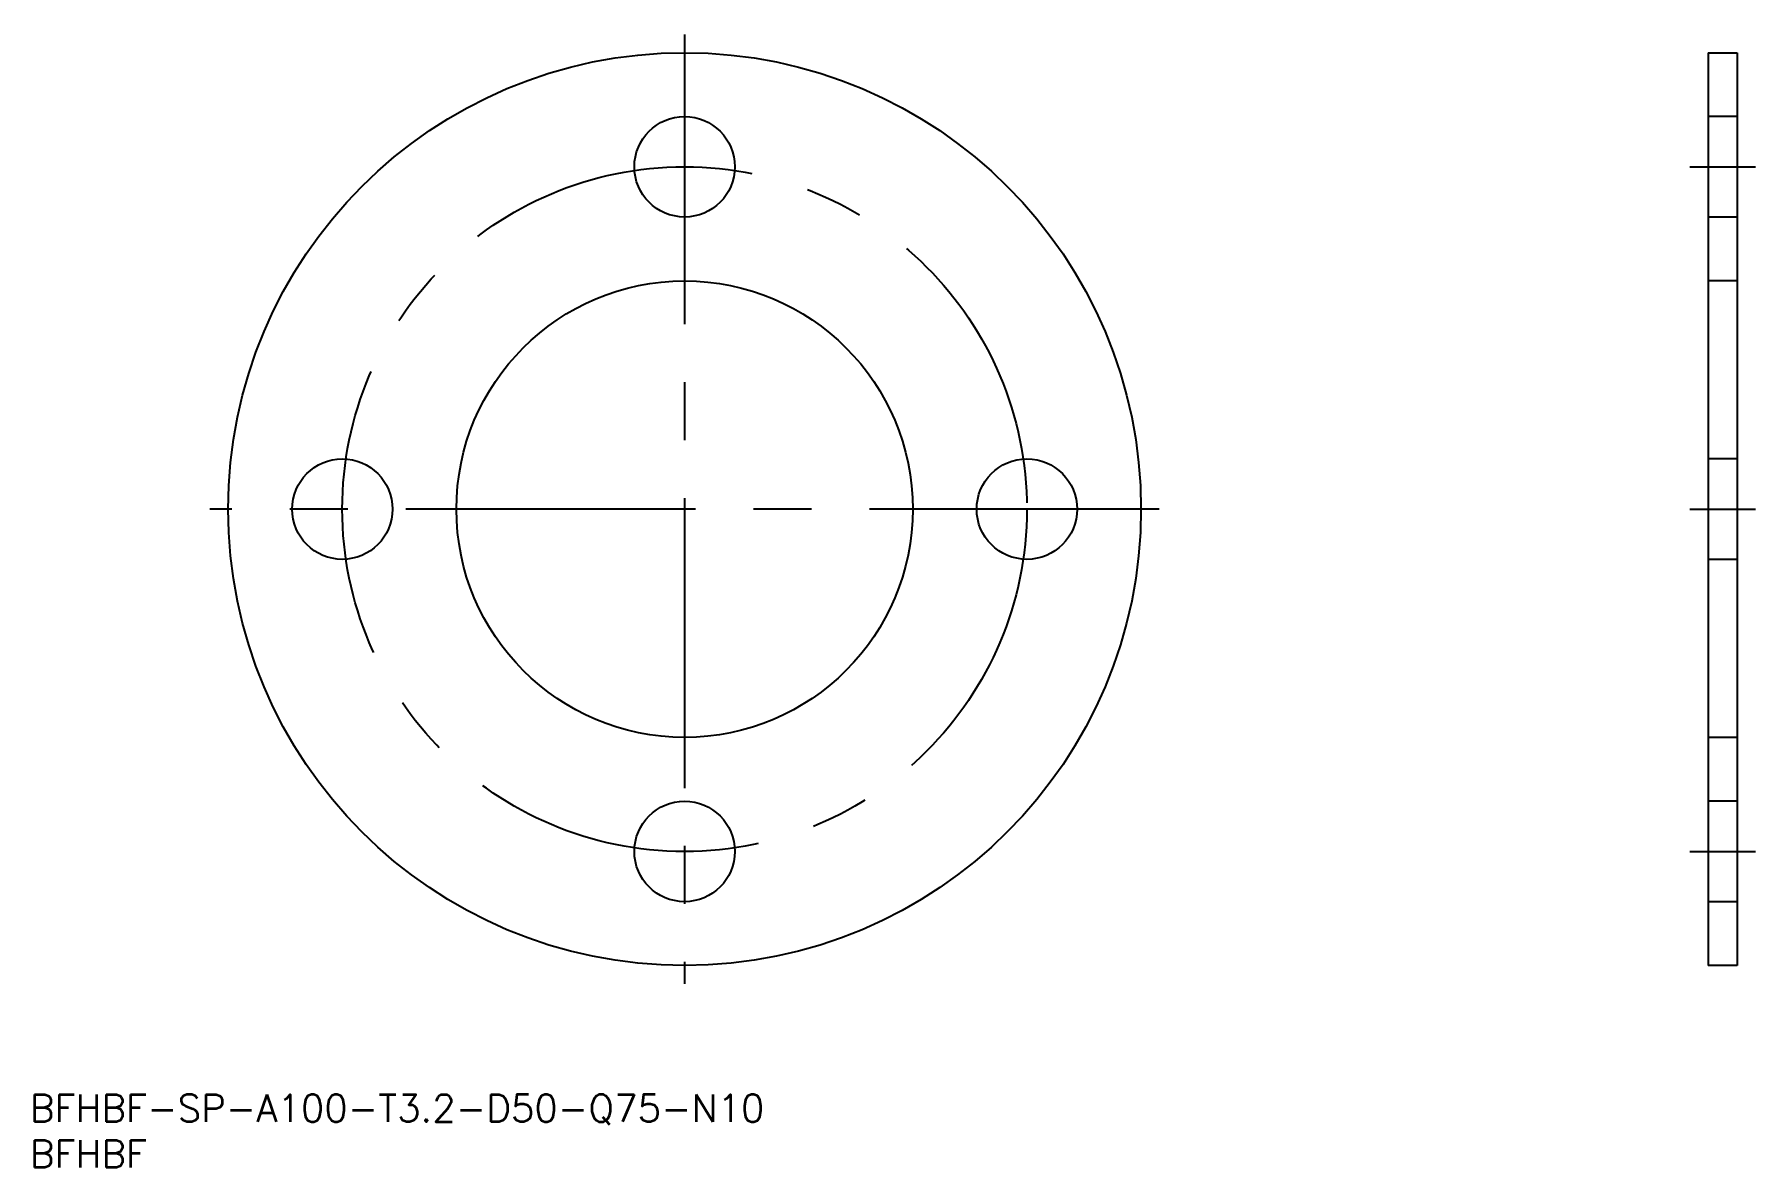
# Model space of a CAD drawing. Extents: x 1 to 189, y 0 to 124.
import ezdxf

# ---------------------------------------------------------------- set-up
doc = ezdxf.new("R2010")
doc.units = 0
doc.linetypes.add('CENTER', pattern=[50.8, 31.75, -6.35, 6.35, -6.35])
doc.linetypes.add('DASHED', pattern=[19.05, 12.7, -6.35])
doc.layers.get('0').update_dxf_attribs({"linetype": 'CONTINUOUS'})
doc.layers.add('CENTER', color=1, linetype='CENTER')
doc.styles.get("Standard").update_dxf_attribs({"font": 'txt.shx', "height": 3, "bigfont": 'bigfont.shx'})

# ---------------------------------------------------------------- blocks, each defined once
blk = doc.blocks.new('*U1')
at = {"color": 7, "linetype": 'CONTINUOUS'}
blk.add_text('BFHBF-SP-A100-T3.2-D50-Q75-N10', height=3, dxfattribs=at).set_placement((0, 5))
blk = doc.blocks.new('*U2')
at = {"color": 7, "linetype": 'CONTINUOUS'}
blk.add_text('BFHBF', height=3, dxfattribs=at).set_placement((0, 0))

msp = doc.modelspace()

# ---------------------------------------------------------------- linework, layer by layer
at = {"color": 7, "linetype": 'CONTINUOUS'}
for p, q in [((183.876661, 122.126286), (187.076661, 122.126286)), ((183.876661, 122.126286), (183.876661, 22.126286)), ((187.076661, 122.126286), (187.076661, 22.126286)), ((187.076661, 22.126286), (183.876661, 22.126286))]:
    msp.add_line(p, q, dxfattribs=at)
at = {"color": 3, "linetype": 'DASHED'}
for p, q in [((187.076661, 115.126286), (183.876661, 115.126286)), ((187.076661, 104.126286), (183.876661, 104.126286)), ((187.076661, 97.126286), (183.876661, 97.126286)), ((187.076661, 77.626286), (183.876661, 77.626286)), ((187.076661, 66.626286), (183.876661, 66.626286)), ((187.076661, 47.126286), (183.876661, 47.126286)), ((187.076661, 40.126286), (183.876661, 40.126286)), ((187.076661, 29.126286), (183.876661, 29.126286))]:
    msp.add_line(p, q, dxfattribs=at)
at = {"color": 7, "linetype": 'CONTINUOUS'}
for centre, radius in [((71.744367, 72.126286), 50), ((71.744367, 109.626286), 5.5), ((71.744367, 72.126286), 25), ((34.244367, 72.126286), 5.5), ((109.244367, 72.126286), 5.5), ((71.744367, 34.626286), 5.5)]:
    msp.add_circle(centre, radius, dxfattribs=at)
at = {"layer": 'CENTER', "color": 1, "linetype": 'CENTER'}
for p, q in [((71.744367, 124.126286), (71.744367, 20.126286)), ((181.876661, 109.626286), (189.076661, 109.626286)), ((123.744367, 72.126286), (19.744367, 72.126286)), ((181.876661, 72.126286), (189.076661, 72.126286)), ((181.876661, 34.626286), (189.076661, 34.626286))]:
    msp.add_line(p, q, dxfattribs=at)
msp.add_circle((71.744367, 72.126286), 37.5, dxfattribs=at)

# ---------------------------------------------------------------- block references
at = {"color": 7, "linetype": 'CONTINUOUS'}
for name in ['*U1', '*U2']:
    msp.add_blockref(name, (0, 0), dxfattribs=at)

doc.saveas('drawing.dxf')
